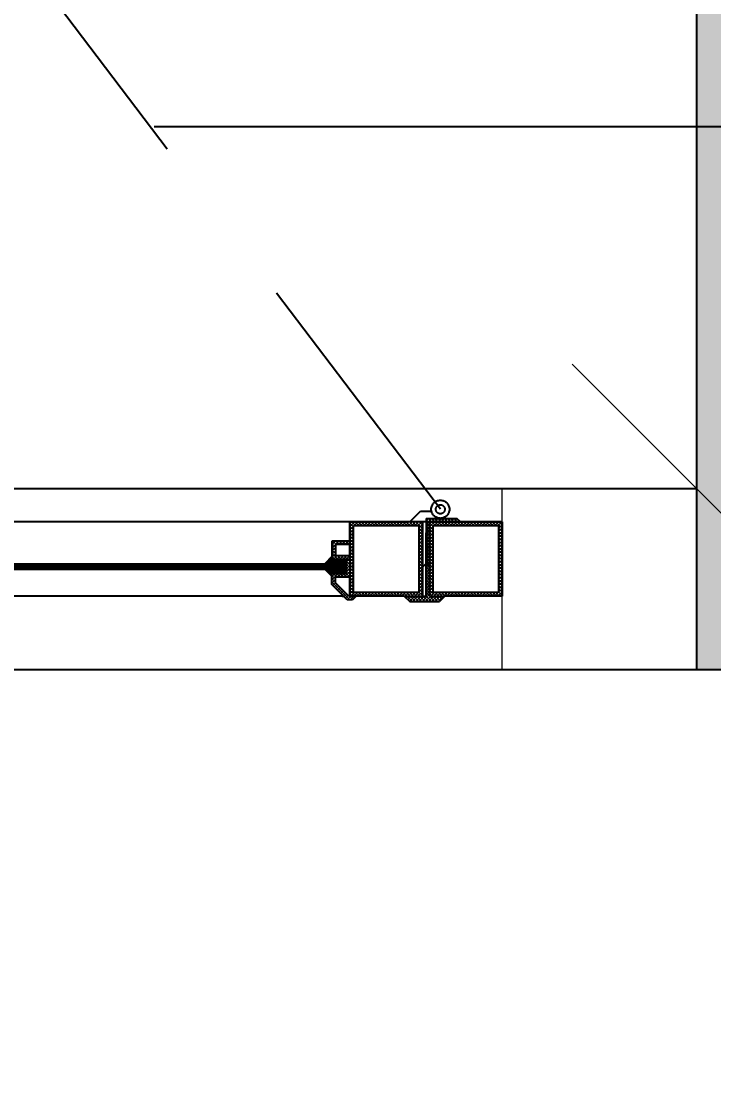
# Model space of a CAD drawing. Header units: metres. Extents: x -355 to 973, y -73 to 238.
# Drawn here: x 502.984 to 503.366, y 219.398 to 219.993 of the extents above; entities that cross this region are included whole.
import ezdxf

# ---------------------------------------------------------------- set-up
doc = ezdxf.new("R2010")
doc.units = ezdxf.units.M
doc.header["$LTSCALE"] = 3
doc.header["$MEASUREMENT"] = 0
doc.linetypes.add('ACAD_ISO02W100', pattern=[15, 12, -3])
doc.linetypes.add('HIDDEN2', pattern=[0.1875, 0.125, -0.0625])
doc.layers.add('05', color=21, linetype='Continuous', lineweight=5)
for name, color, linetype in [('2', 51, 'Continuous'), ('4', 4, 'ACAD_ISO02W100'), ('5', 2, 'Continuous'), ('Ditail', 1, 'Continuous'), ('khatchin', 7, 'Continuous')]:
    doc.layers.add(name, color=color, linetype=linetype)
doc.styles.get("Standard").update_dxf_attribs({"font": 'arial.ttf'})
doc.dimstyles.new('ahmad', dxfattribs={"dimtxt": 0.2, "dimasz": 0.1375, "dimexe": 0, "dimexo": 0.0625, "dimgap": 0.09, "dimtad": 0, "dimzin": 0, "dimdsep": 46, "dimtxsty": 'Standard', "dimblk": 'OBLIQUE', "dimcen": 0.09, "dimclrd": 245, "dimclrt": 61, "dimadec": 0, "dimazin": 0, "dimtfac": 1, "dimtofl": 0, "dimtmove": 0, "dimatfit": 3, "dimldrblk": 'OBLIQUE', "dimfxl": 0, "dimfxlon": 1, "dimtolj": 1, "dimtzin": 0, "dimlwd": 13, "dimarcsym": 0})

# ---------------------------------------------------------------- blocks, each defined once
blk = doc.blocks.new('xdvxzdcv')
at = {"layer": 'khatchin'}
blk.add_hatch(color=203, dxfattribs=at).paths.add_polyline_path([(77.57506, 50.38597), (77.57506, 49.98597), (78.17506, 49.98597), (78.17506, 50.38597)])
blk.add_hatch(color=203, dxfattribs=at).paths.add_polyline_path([(77.57506, 50.38597), (77.57506, 49.98597), (78.17506, 49.98597), (78.17506, 50.38597)])
at = {"layer": 'khatchin', "color": 203}
blk.add_line((77.87506, 50.68597), (77.87506, 49.68597), dxfattribs=at)
blk.add_lwpolyline([(77.57506, 50.38597), (77.57506, 49.98597), (78.17506, 49.98597), (78.17506, 50.38597), (77.57506, 50.38597)], dxfattribs=at)
blk.add_lwpolyline([(77.57506, 50.38597), (77.57506, 49.98597), (78.17506, 49.98597), (78.17506, 50.38597), (77.57506, 50.38597)], dxfattribs=at)
blk = doc.blocks.new('d32')
at = {"layer": 'khatchin', "rotation": 270}
blk.add_blockref('xdvxzdcv', (45.37188, 123.86103), dxfattribs=at)
blk = doc.blocks.new('*X66')
at = {"color": 0}
for p, q in [((20.47, 31.08), (24.02, 34.62)), ((21.35, 31.08), (24.02, 33.74)), ((22.24, 31.08), (24.74, 33.58)), ((23.12, 31.08), (25.62, 33.58)), ((24.01, 31.08), (26.51, 33.58)), ((24.89, 31.08), (27.39, 33.58)), ((25.58, 25.58), (32.02, 32.02)), ((25.77, 31.08), (28.27, 33.58)), ((26.46, 25.58), (32.02, 31.13)), ((26.66, 31.08), (29.16, 33.58)), ((27.34, 25.58), (32.02, 30.25)), ((27.54, 31.08), (30.04, 33.58)), ((28.02, 30.67), (30.93, 33.58)), ((28.02, 29.78), (31.81, 33.58)), ((28.02, 28.9), (32.02, 32.9)), ((20.11, 28.06), (20.12, 28.08)), ((20.55, 27.62), (21.01, 28.08)), ((20.99, 27.18), (21.89, 28.08)), ((21.43, 26.74), (22.77, 28.08)), ((21.88, 26.29), (23.66, 28.08)), ((22.32, 25.85), (24.54, 28.08)), ((22.76, 25.41), (25.43, 28.08)), ((23.2, 24.97), (26.31, 28.08)), ((23.64, 24.53), (24.02, 24.9)), ((24.69, 25.58), (27.19, 28.08)), ((28.23, 25.58), (32.02, 29.36)), ((29.11, 25.58), (32.02, 28.48)), ((30, 25.58), (32.02, 27.6)), ((30.88, 25.58), (32.02, 26.71)), ((31.76, 25.58), (32.02, 25.83))]:
    blk.add_line(p, q, dxfattribs=at)
blk = doc.blocks.new('dfgdfg')
for p, q in [((191.815, -169.4684), (191.815, -170.08423)), ((191.85602, -169.55608), (191.85602, -169.55689)), ((191.85602, -169.55689), (191.85602, -169.55608)), ((191.85602, -169.55608), (191.85602, -170.08071))]:
    blk.add_line(p, q)
at = {"layer": '05'}
for p, q in [((191.89653, -169.4684), (191.79653, -169.4684)), ((191.81674, -169.4684), (191.815, -169.47014)), ((191.81851, -169.4684), (191.815, -169.47191)), ((191.817, -169.47064), (191.815, -169.46864)), ((191.81853, -169.4704), (191.81652, -169.4684)), ((191.82028, -169.4684), (191.81827, -169.4704)), ((191.82029, -169.4704), (191.81829, -169.4684)), ((191.82205, -169.4684), (191.82004, -169.4704)), ((191.82206, -169.4704), (191.82006, -169.4684)), ((191.82381, -169.4684), (191.82181, -169.4704)), ((191.82383, -169.4704), (191.82183, -169.4684)), ((191.82558, -169.4684), (191.82358, -169.4704)), ((191.8256, -169.4704), (191.82359, -169.4684)), ((191.82735, -169.4684), (191.82534, -169.4704)), ((191.82737, -169.4704), (191.82536, -169.4684)), ((191.82912, -169.4684), (191.82711, -169.4704)), ((191.82913, -169.4704), (191.82713, -169.4684)), ((191.83088, -169.4684), (191.82888, -169.4704)), ((191.8309, -169.4704), (191.8289, -169.4684)), ((191.83265, -169.4684), (191.83065, -169.4704)), ((191.83267, -169.4704), (191.83067, -169.4684)), ((191.83442, -169.4684), (191.83242, -169.4704)), ((191.83444, -169.4704), (191.83243, -169.4684)), ((191.83619, -169.4684), (191.83418, -169.4704)), ((191.8362, -169.4704), (191.8342, -169.4684)), ((191.83796, -169.4684), (191.83595, -169.4704)), ((191.83797, -169.4704), (191.83597, -169.4684)), ((191.83972, -169.4684), (191.83772, -169.4704)), ((191.83974, -169.4704), (191.83774, -169.4684)), ((191.84149, -169.4684), (191.83949, -169.4704)), ((191.84151, -169.4704), (191.8395, -169.4684)), ((191.84326, -169.4684), (191.84125, -169.4704)), ((191.84328, -169.4704), (191.84127, -169.4684)), ((191.84503, -169.4684), (191.84302, -169.4704)), ((191.84504, -169.4704), (191.84304, -169.4684)), ((191.84679, -169.4684), (191.84479, -169.4704)), ((191.84681, -169.4704), (191.84481, -169.4684)), ((191.84856, -169.4684), (191.84656, -169.4704)), ((191.84858, -169.4704), (191.84658, -169.4684)), ((191.85033, -169.4684), (191.84833, -169.4704)), ((191.85035, -169.4704), (191.84834, -169.4684)), ((191.8521, -169.4684), (191.85009, -169.4704)), ((191.85211, -169.4704), (191.85011, -169.4684)), ((191.85386, -169.4684), (191.85186, -169.4704)), ((191.85388, -169.4704), (191.85188, -169.4684)), ((191.85563, -169.4684), (191.85363, -169.4704)), ((191.85602, -169.47077), (191.85365, -169.4684)), ((191.85602, -169.469), (191.85541, -169.4684)), ((191.817, -169.47241), (191.815, -169.4704)), ((191.817, -169.47167), (191.815, -169.47368)), ((191.817, -169.47418), (191.815, -169.47217)), ((191.817, -169.47344), (191.815, -169.47544)), ((191.817, -169.47594), (191.815, -169.47394)), ((191.817, -169.47521), (191.815, -169.47721)), ((191.85602, -169.46978), (191.85401, -169.47178)), ((191.85602, -169.47254), (191.85401, -169.47053)), ((191.85602, -169.47154), (191.85401, -169.47355)), ((191.85602, -169.4743), (191.85401, -169.4723)), ((191.85602, -169.47331), (191.85401, -169.47532)), ((191.85602, -169.47607), (191.85401, -169.47407)), ((191.85602, -169.47508), (191.85401, -169.47708)), ((191.817, -169.47771), (191.815, -169.47571)), ((191.817, -169.47698), (191.815, -169.47898)), ((191.817, -169.47948), (191.815, -169.47748)), ((191.817, -169.47874), (191.815, -169.48075)), ((191.817, -169.48125), (191.815, -169.47924)), ((191.817, -169.48051), (191.815, -169.48251)), ((191.817, -169.48302), (191.815, -169.48101)), ((191.85602, -169.47784), (191.85401, -169.47584)), ((191.85602, -169.47685), (191.85401, -169.47885)), ((191.85602, -169.47961), (191.85401, -169.4776)), ((191.85602, -169.47862), (191.85401, -169.48062)), ((191.85602, -169.48137), (191.85401, -169.47937)), ((191.85602, -169.48038), (191.85401, -169.48239)), ((191.85602, -169.48314), (191.85401, -169.48114)), ((191.817, -169.48228), (191.815, -169.48428)), ((191.817, -169.48478), (191.815, -169.48278)), ((191.817, -169.48405), (191.815, -169.48605)), ((191.817, -169.48655), (191.815, -169.48455)), ((191.817, -169.48581), (191.815, -169.48782)), ((191.817, -169.48832), (191.815, -169.48631)), ((191.85602, -169.48215), (191.85401, -169.48416)), ((191.85602, -169.48491), (191.85401, -169.48291)), ((191.85602, -169.48392), (191.85401, -169.48592)), ((191.85602, -169.48668), (191.85401, -169.48467)), ((191.85602, -169.48569), (191.85401, -169.48769)), ((191.85602, -169.48845), (191.85401, -169.48644)), ((191.815, -169.49312), (191.81299, -169.49513)), ((191.815, -169.49339), (191.81402, -169.49241)), ((191.815, -169.49162), (191.81491, -169.49153)), ((191.817, -169.48758), (191.815, -169.48959)), ((191.817, -169.49009), (191.815, -169.48808)), ((191.817, -169.48935), (191.815, -169.49135)), ((191.817, -169.49185), (191.815, -169.48985)), ((191.817, -169.49112), (191.815, -169.49312)), ((191.817, -169.49362), (191.815, -169.49162)), ((191.817, -169.49289), (191.815, -169.49489)), ((191.85602, -169.48745), (191.85401, -169.48946)), ((191.85602, -169.49021), (191.85401, -169.48821)), ((191.85602, -169.48922), (191.85401, -169.49123)), ((191.85602, -169.49198), (191.85401, -169.48998)), ((191.85602, -169.49099), (191.85401, -169.49299)), ((191.85602, -169.49375), (191.85401, -169.49174)), ((191.85602, -169.49276), (191.85401, -169.49476)), ((191.815, -169.49489), (191.81299, -169.49689)), ((191.815, -169.49692), (191.81299, -169.49492)), ((191.815, -169.49666), (191.81299, -169.49866)), ((191.815, -169.49869), (191.81299, -169.49668)), ((191.815, -169.49842), (191.81299, -169.50043)), ((191.815, -169.50046), (191.81299, -169.49845)), ((191.815, -169.49515), (191.81314, -169.4933)), ((191.817, -169.49539), (191.815, -169.49339)), ((191.817, -169.49465), (191.815, -169.49666)), ((191.817, -169.49716), (191.815, -169.49515)), ((191.817, -169.49642), (191.815, -169.49842)), ((191.817, -169.49892), (191.815, -169.49692)), ((191.817, -169.49819), (191.815, -169.50019)), ((191.817, -169.50069), (191.815, -169.49869)), ((191.85602, -169.49552), (191.85401, -169.49351)), ((191.85602, -169.49453), (191.85401, -169.49653)), ((191.85602, -169.49728), (191.85401, -169.49528)), ((191.85602, -169.49629), (191.85401, -169.4983)), ((191.85602, -169.49905), (191.85401, -169.49705)), ((191.85602, -169.49806), (191.85401, -169.50007)), ((191.85602, -169.50082), (191.85401, -169.49882)), ((191.815, -169.50019), (191.81299, -169.5022)), ((191.815, -169.50222), (191.81299, -169.50022)), ((191.815, -169.50196), (191.81299, -169.50396)), ((191.815, -169.50399), (191.81299, -169.50199)), ((191.815, -169.50373), (191.81299, -169.50573)), ((191.815, -169.50576), (191.81299, -169.50376)), ((191.817, -169.49996), (191.815, -169.50196)), ((191.817, -169.50246), (191.815, -169.50046)), ((191.817, -169.50172), (191.815, -169.50373)), ((191.817, -169.50423), (191.815, -169.50222)), ((191.817, -169.50349), (191.815, -169.5055)), ((191.817, -169.506), (191.815, -169.50399)), ((191.85602, -169.50513), (191.85268, -169.50848)), ((191.85602, -169.49983), (191.85401, -169.50183)), ((191.85602, -169.50259), (191.85401, -169.50058)), ((191.85602, -169.5016), (191.85401, -169.5036)), ((191.85602, -169.50436), (191.85401, -169.50235)), ((191.85602, -169.50336), (191.85401, -169.50537)), ((191.85602, -169.50612), (191.85401, -169.50412)), ((191.85681, -169.50081), (191.85602, -169.5016)), ((191.85902, -169.50383), (191.85602, -169.50082)), ((191.85769, -169.50169), (191.85602, -169.50336)), ((191.85858, -169.50257), (191.85602, -169.50513)), ((191.85902, -169.50559), (191.85602, -169.50259)), ((191.85902, -169.50389), (191.85602, -169.5069)), ((191.85902, -169.50736), (191.85602, -169.50436)), ((191.815, -169.5055), (191.81299, -169.5075)), ((191.815, -169.50753), (191.81299, -169.50552)), ((191.815, -169.50726), (191.81299, -169.50927)), ((191.81618, -169.51048), (191.81299, -169.50729)), ((191.81441, -169.51048), (191.81299, -169.50906)), ((191.81555, -169.50848), (191.81355, -169.51048)), ((191.817, -169.50526), (191.815, -169.50726)), ((191.81771, -169.50848), (191.815, -169.50576)), ((191.81594, -169.50848), (191.815, -169.50753)), ((191.81732, -169.50848), (191.81532, -169.51048)), ((191.81756, -169.50647), (191.81555, -169.50848)), ((191.81795, -169.51048), (191.81594, -169.50848)), ((191.81909, -169.50848), (191.81708, -169.51048)), ((191.81932, -169.50647), (191.81732, -169.50848)), ((191.81948, -169.50848), (191.81748, -169.50647)), ((191.81972, -169.51048), (191.81771, -169.50848)), ((191.82086, -169.50848), (191.81885, -169.51048)), ((191.82109, -169.50647), (191.81909, -169.50848)), ((191.82125, -169.50848), (191.81924, -169.50647)), ((191.82148, -169.51048), (191.81948, -169.50848)), ((191.82262, -169.50848), (191.82062, -169.51048)), ((191.82286, -169.50647), (191.82086, -169.50848)), ((191.82302, -169.50848), (191.82101, -169.50647)), ((191.82325, -169.51048), (191.82125, -169.50848)), ((191.82439, -169.50848), (191.82239, -169.51048)), ((191.82463, -169.50647), (191.82262, -169.50848)), ((191.82478, -169.50848), (191.82278, -169.50647)), ((191.82502, -169.51048), (191.82302, -169.50848)), ((191.82616, -169.50848), (191.82416, -169.51048)), ((191.8264, -169.50647), (191.82439, -169.50848)), ((191.82655, -169.50848), (191.82455, -169.50647)), ((191.82679, -169.51048), (191.82478, -169.50848)), ((191.82793, -169.50848), (191.82592, -169.51048)), ((191.82816, -169.50647), (191.82616, -169.50848)), ((191.82832, -169.50848), (191.82631, -169.50647)), ((191.82855, -169.51048), (191.82655, -169.50848)), ((191.8297, -169.50848), (191.82769, -169.51048)), ((191.82993, -169.50647), (191.82793, -169.50848)), ((191.83009, -169.50848), (191.82808, -169.50647)), ((191.83032, -169.51048), (191.82832, -169.50848)), ((191.83146, -169.50848), (191.82946, -169.51048)), ((191.8317, -169.50647), (191.8297, -169.50848)), ((191.83185, -169.50848), (191.82985, -169.50647)), ((191.83209, -169.51048), (191.83009, -169.50848)), ((191.83323, -169.50848), (191.83123, -169.51048)), ((191.83347, -169.50647), (191.83146, -169.50848)), ((191.83362, -169.50848), (191.83162, -169.50647)), ((191.83386, -169.51048), (191.83185, -169.50848)), ((191.835, -169.50848), (191.83299, -169.51048)), ((191.83523, -169.50647), (191.83323, -169.50848)), ((191.83539, -169.50848), (191.83339, -169.50647)), ((191.83563, -169.51048), (191.83362, -169.50848)), ((191.83677, -169.50848), (191.83476, -169.51048)), ((191.837, -169.50647), (191.835, -169.50848)), ((191.83716, -169.50848), (191.83515, -169.50647)), ((191.83739, -169.51048), (191.83539, -169.50848)), ((191.83853, -169.50848), (191.83653, -169.51048)), ((191.83877, -169.50647), (191.83677, -169.50848)), ((191.83893, -169.50848), (191.83692, -169.50647)), ((191.8386, -169.50992), (191.83716, -169.50848)), ((191.8403, -169.50848), (191.8383, -169.51048)), ((191.84054, -169.50647), (191.83853, -169.50848)), ((191.83916, -169.51048), (191.8386, -169.50992)), ((191.84069, -169.50848), (191.83869, -169.50647)), ((191.83949, -169.50904), (191.83893, -169.50848)), ((191.84093, -169.51048), (191.83949, -169.50904)), ((191.84207, -169.50848), (191.84007, -169.51048)), ((191.84231, -169.50647), (191.8403, -169.50848)), ((191.84246, -169.50848), (191.84046, -169.50647)), ((191.8427, -169.51048), (191.84069, -169.50848)), ((191.84384, -169.50848), (191.84183, -169.51048)), ((191.84407, -169.50647), (191.84207, -169.50848)), ((191.84423, -169.50848), (191.84222, -169.50647)), ((191.84446, -169.51048), (191.84246, -169.50848)), ((191.8456, -169.50848), (191.8436, -169.51048)), ((191.84584, -169.50647), (191.84384, -169.50848)), ((191.846, -169.50848), (191.84399, -169.50647)), ((191.84623, -169.51048), (191.84423, -169.50848)), ((191.84737, -169.50848), (191.84537, -169.51048)), ((191.84761, -169.50647), (191.8456, -169.50848)), ((191.84776, -169.50848), (191.84576, -169.50647)), ((191.848, -169.51048), (191.846, -169.50848)), ((191.84914, -169.50848), (191.84714, -169.51048)), ((191.84938, -169.50647), (191.84737, -169.50848)), ((191.84953, -169.50848), (191.84753, -169.50647)), ((191.84977, -169.51048), (191.84776, -169.50848)), ((191.85091, -169.50848), (191.8489, -169.51048)), ((191.85114, -169.50647), (191.84914, -169.50848)), ((191.8513, -169.50848), (191.8493, -169.50647)), ((191.85154, -169.51048), (191.84953, -169.50848)), ((191.85268, -169.50848), (191.85067, -169.51048)), ((191.85291, -169.50647), (191.85091, -169.50848)), ((191.85307, -169.50848), (191.85106, -169.50647)), ((191.8533, -169.51048), (191.8513, -169.50848)), ((191.85444, -169.50848), (191.85244, -169.51048)), ((191.85484, -169.50848), (191.85283, -169.50647)), ((191.85507, -169.51048), (191.85307, -169.50848)), ((191.85602, -169.50789), (191.85401, -169.50589)), ((191.85902, -169.50566), (191.85421, -169.51048)), ((191.85602, -169.5069), (191.85444, -169.50848)), ((191.85902, -169.51266), (191.85484, -169.50848)), ((191.85902, -169.50743), (191.85598, -169.51048)), ((191.85902, -169.50913), (191.85602, -169.50612)), ((191.85902, -169.5109), (191.85602, -169.50789)), ((191.85902, -169.5092), (191.85602, -169.5122)), ((191.85902, -169.51096), (191.85602, -169.51397)), ((191.81508, -169.51248), (191.815, -169.51257)), ((191.81685, -169.51248), (191.815, -169.51433)), ((191.81862, -169.51248), (191.815, -169.5161)), ((191.817, -169.51483), (191.815, -169.51283)), ((191.817, -169.5166), (191.815, -169.5146)), ((191.817, -169.51587), (191.815, -169.51787)), ((191.817, -169.51837), (191.815, -169.51637)), ((191.81842, -169.51449), (191.81642, -169.51248)), ((191.82019, -169.51449), (191.81818, -169.51248)), ((191.82038, -169.51248), (191.81838, -169.51449)), ((191.82196, -169.51449), (191.81995, -169.51248)), ((191.82215, -169.51248), (191.82015, -169.51449)), ((191.82372, -169.51449), (191.82172, -169.51248)), ((191.82392, -169.51248), (191.82192, -169.51449)), ((191.82549, -169.51449), (191.82349, -169.51248)), ((191.82569, -169.51248), (191.82368, -169.51449)), ((191.82726, -169.51449), (191.82526, -169.51248)), ((191.82745, -169.51248), (191.82545, -169.51449)), ((191.82903, -169.51449), (191.82702, -169.51248)), ((191.82922, -169.51248), (191.82722, -169.51449)), ((191.8308, -169.51449), (191.82879, -169.51248)), ((191.83099, -169.51248), (191.82899, -169.51449)), ((191.83256, -169.51449), (191.83056, -169.51248)), ((191.83276, -169.51248), (191.83075, -169.51449)), ((191.83433, -169.51449), (191.83233, -169.51248)), ((191.83453, -169.51248), (191.83252, -169.51449)), ((191.8361, -169.51449), (191.83409, -169.51248)), ((191.83629, -169.51248), (191.83429, -169.51449)), ((191.83787, -169.51449), (191.83586, -169.51248)), ((191.83806, -169.51248), (191.83606, -169.51449)), ((191.83963, -169.51449), (191.83763, -169.51248)), ((191.83983, -169.51248), (191.83783, -169.51449)), ((191.8414, -169.51449), (191.8394, -169.51248)), ((191.8416, -169.51248), (191.83959, -169.51449)), ((191.84317, -169.51449), (191.84117, -169.51248)), ((191.84336, -169.51248), (191.84136, -169.51449)), ((191.84494, -169.51449), (191.84293, -169.51248)), ((191.84513, -169.51248), (191.84313, -169.51449)), ((191.8467, -169.51449), (191.8447, -169.51248)), ((191.8469, -169.51248), (191.8449, -169.51449)), ((191.84847, -169.51449), (191.84647, -169.51248)), ((191.84867, -169.51248), (191.84666, -169.51449)), ((191.85024, -169.51449), (191.84824, -169.51248)), ((191.85044, -169.51248), (191.84843, -169.51449)), ((191.85201, -169.51449), (191.85, -169.51248)), ((191.8522, -169.51248), (191.8502, -169.51449)), ((191.85378, -169.51449), (191.85177, -169.51248)), ((191.85397, -169.51248), (191.85197, -169.51449)), ((191.85602, -169.51496), (191.85354, -169.51248)), ((191.85574, -169.51248), (191.85374, -169.51449)), ((191.85602, -169.51397), (191.85401, -169.51597)), ((191.85602, -169.51673), (191.85401, -169.51473)), ((191.85602, -169.51574), (191.85401, -169.51774)), ((191.85602, -169.5185), (191.85401, -169.51649)), ((191.85602, -169.51319), (191.85531, -169.51248)), ((191.85902, -169.51443), (191.85602, -169.51143)), ((191.85902, -169.51273), (191.85602, -169.51574)), ((191.85902, -169.5162), (191.85602, -169.51319)), ((191.85902, -169.5145), (191.85602, -169.51751)), ((191.85902, -169.51797), (191.85602, -169.51496)), ((191.85902, -169.51627), (191.85602, -169.51927)), ((191.85891, -169.51962), (191.85602, -169.51673)), ((191.817, -169.51763), (191.815, -169.51964)), ((191.817, -169.52014), (191.815, -169.51813)), ((191.817, -169.5194), (191.815, -169.52141)), ((191.817, -169.52191), (191.815, -169.5199)), ((191.817, -169.52117), (191.815, -169.52317)), ((191.817, -169.52367), (191.815, -169.52167)), ((191.817, -169.52294), (191.815, -169.52494)), ((191.85602, -169.51751), (191.85401, -169.51951)), ((191.85602, -169.52027), (191.85401, -169.51826)), ((191.85602, -169.51927), (191.85401, -169.52128)), ((191.85602, -169.52203), (191.85401, -169.52003)), ((191.85602, -169.52104), (191.85401, -169.52305)), ((191.85602, -169.5238), (191.85401, -169.5218)), ((191.85602, -169.52281), (191.85401, -169.52481)), ((191.85902, -169.51804), (191.85602, -169.52104)), ((191.85802, -169.5205), (191.85602, -169.5185)), ((191.85714, -169.52138), (191.85602, -169.52027)), ((191.85625, -169.52227), (191.85602, -169.52203)), ((191.817, -169.52544), (191.815, -169.52344)), ((191.817, -169.5247), (191.815, -169.52671)), ((191.817, -169.52721), (191.815, -169.52521)), ((191.817, -169.52647), (191.815, -169.52848)), ((191.817, -169.52898), (191.815, -169.52697)), ((191.817, -169.52824), (191.815, -169.53024)), ((191.817, -169.53074), (191.815, -169.52874)), ((191.85602, -169.52557), (191.85401, -169.52356)), ((191.85602, -169.52458), (191.85401, -169.52658)), ((191.85602, -169.52734), (191.85401, -169.52533)), ((191.85602, -169.52635), (191.85401, -169.52835)), ((191.85602, -169.5291), (191.85401, -169.5271)), ((191.85602, -169.52811), (191.85401, -169.53012)), ((191.85602, -169.53087), (191.85401, -169.52887)), ((191.817, -169.53001), (191.815, -169.53201)), ((191.817, -169.53251), (191.815, -169.53051)), ((191.817, -169.53178), (191.815, -169.53378)), ((191.817, -169.53428), (191.815, -169.53228)), ((191.817, -169.53354), (191.815, -169.53555)), ((191.817, -169.53605), (191.815, -169.53404)), ((191.85602, -169.52988), (191.85401, -169.53188)), ((191.85602, -169.53264), (191.85401, -169.53064)), ((191.85602, -169.53165), (191.85401, -169.53365)), ((191.85602, -169.53441), (191.85401, -169.5324)), ((191.85602, -169.53342), (191.85401, -169.53542)), ((191.85602, -169.53618), (191.85401, -169.53417)), ((191.817, -169.53531), (191.815, -169.53732)), ((191.817, -169.53782), (191.815, -169.53581)), ((191.817, -169.53708), (191.815, -169.53908)), ((191.817, -169.53958), (191.815, -169.53758)), ((191.817, -169.53885), (191.815, -169.54085)), ((191.817, -169.54135), (191.815, -169.53935)), ((191.817, -169.54061), (191.815, -169.54262)), ((191.85602, -169.53518), (191.85401, -169.53719)), ((191.85602, -169.53794), (191.85401, -169.53594)), ((191.85602, -169.53695), (191.85401, -169.53896)), ((191.85602, -169.53971), (191.85401, -169.53771)), ((191.85602, -169.53872), (191.85401, -169.54072)), ((191.85602, -169.54148), (191.85401, -169.53947)), ((191.85602, -169.54049), (191.85401, -169.54249)), ((191.817, -169.54312), (191.815, -169.54112)), ((191.817, -169.54238), (191.815, -169.54439)), ((191.817, -169.54489), (191.815, -169.54288)), ((191.817, -169.54415), (191.815, -169.54615)), ((191.817, -169.54665), (191.815, -169.54465)), ((191.817, -169.54592), (191.815, -169.54792)), ((191.817, -169.54842), (191.815, -169.54642)), ((191.85602, -169.54325), (191.85401, -169.54124)), ((191.85602, -169.54226), (191.85401, -169.54426)), ((191.85602, -169.54501), (191.85401, -169.54301)), ((191.85602, -169.54402), (191.85401, -169.54603)), ((191.85602, -169.54678), (191.85401, -169.54478)), ((191.85602, -169.54579), (191.85401, -169.54779)), ((191.85602, -169.54855), (191.85401, -169.54655)), ((191.817, -169.54769), (191.815, -169.54969)), ((191.817, -169.55019), (191.815, -169.54819)), ((191.817, -169.54945), (191.815, -169.55146)), ((191.81761, -169.55256), (191.815, -169.54995)), ((191.81584, -169.55256), (191.815, -169.55172)), ((191.81766, -169.55056), (191.81566, -169.55256)), ((191.81937, -169.55256), (191.81737, -169.55056)), ((191.81943, -169.55056), (191.81743, -169.55256)), ((191.82114, -169.55256), (191.81914, -169.55056)), ((191.8212, -169.55056), (191.81919, -169.55256)), ((191.82291, -169.55256), (191.8209, -169.55056)), ((191.82297, -169.55056), (191.82096, -169.55256)), ((191.82468, -169.55256), (191.82267, -169.55056)), ((191.82473, -169.55056), (191.82273, -169.55256)), ((191.82644, -169.55256), (191.82444, -169.55056)), ((191.8265, -169.55056), (191.8245, -169.55256)), ((191.82627, -169.55256), (191.82553, -169.5533)), ((191.82821, -169.55256), (191.82621, -169.55056)), ((191.82827, -169.55056), (191.82627, -169.55256)), ((191.82754, -169.55365), (191.82644, -169.55256)), ((191.82998, -169.55256), (191.82798, -169.55056)), ((191.83004, -169.55056), (191.82803, -169.55256)), ((191.83175, -169.55256), (191.82974, -169.55056)), ((191.83181, -169.55056), (191.8298, -169.55256)), ((191.83352, -169.55256), (191.83151, -169.55056)), ((191.83357, -169.55056), (191.83157, -169.55256)), ((191.83528, -169.55256), (191.83328, -169.55056)), ((191.83534, -169.55056), (191.83334, -169.55256)), ((191.8351, -169.55256), (191.83355, -169.55412)), ((191.83555, -169.5546), (191.83355, -169.5526)), ((191.83705, -169.55256), (191.83505, -169.55056)), ((191.83711, -169.55056), (191.8351, -169.55256)), ((191.83555, -169.55283), (191.83528, -169.55256)), ((191.83687, -169.55256), (191.83555, -169.55388)), ((191.83864, -169.55256), (191.83664, -169.55457)), ((191.83882, -169.55256), (191.83681, -169.55056)), ((191.83888, -169.55056), (191.83687, -169.55256)), ((191.83906, -169.55457), (191.83705, -169.55256)), ((191.84041, -169.55256), (191.8384, -169.55457)), ((191.84059, -169.55256), (191.83858, -169.55056)), ((191.84064, -169.55056), (191.83864, -169.55256)), ((191.84082, -169.55457), (191.83882, -169.55256)), ((191.84218, -169.55256), (191.84017, -169.55457)), ((191.84235, -169.55256), (191.84035, -169.55056)), ((191.84241, -169.55056), (191.84041, -169.55256)), ((191.84259, -169.55457), (191.84059, -169.55256)), ((191.84394, -169.55256), (191.84194, -169.55457)), ((191.84412, -169.55256), (191.84212, -169.55056)), ((191.84418, -169.55056), (191.84218, -169.55256)), ((191.84557, -169.55578), (191.84235, -169.55256)), ((191.84557, -169.5527), (191.84357, -169.55471)), ((191.84589, -169.55256), (191.84389, -169.55056)), ((191.84595, -169.55056), (191.84394, -169.55256)), ((191.84557, -169.55401), (191.84412, -169.55256)), ((191.84766, -169.55256), (191.84565, -169.55056)), ((191.84772, -169.55056), (191.84571, -169.55256)), ((191.84943, -169.55256), (191.84742, -169.55056)), ((191.84948, -169.55056), (191.84748, -169.55256)), ((191.85802, -169.55263), (191.84807, -169.56258)), ((191.85119, -169.55256), (191.84919, -169.55056)), ((191.85125, -169.55056), (191.84925, -169.55256)), ((191.85296, -169.55256), (191.85096, -169.55056)), ((191.85302, -169.55056), (191.85101, -169.55256)), ((191.85473, -169.55256), (191.85272, -169.55056)), ((191.85602, -169.54933), (191.85278, -169.55256)), ((191.85602, -169.54756), (191.85401, -169.54956)), ((191.85602, -169.55032), (191.85401, -169.54831)), ((191.85602, -169.55209), (191.85401, -169.55008)), ((191.85602, -169.55109), (191.85455, -169.55256)), ((191.85615, -169.5492), (191.85602, -169.54933)), ((191.85703, -169.55008), (191.85602, -169.55109)), ((191.85802, -169.55232), (191.85602, -169.55032)), ((191.85791, -169.55097), (191.85602, -169.55286)), ((191.85802, -169.55408), (191.85602, -169.55209)), ((191.82754, -169.55306), (191.82553, -169.55506)), ((191.82754, -169.55542), (191.82553, -169.55342)), ((191.82754, -169.55483), (191.82553, -169.55683)), ((191.82754, -169.55719), (191.82553, -169.55519)), ((191.82754, -169.5566), (191.82553, -169.5586)), ((191.82754, -169.55896), (191.82553, -169.55695)), ((191.82754, -169.55836), (191.82553, -169.56037)), ((191.82939, -169.56258), (191.82553, -169.55872)), ((191.83555, -169.55388), (191.83355, -169.55589)), ((191.83555, -169.55637), (191.83355, -169.55436)), ((191.83555, -169.55565), (191.83355, -169.55765)), ((191.83555, -169.55814), (191.83355, -169.55613)), ((191.83555, -169.55742), (191.83355, -169.55942)), ((191.83555, -169.5599), (191.83355, -169.5579)), ((191.83729, -169.55457), (191.83555, -169.55283)), ((191.84557, -169.55447), (191.84357, -169.55647)), ((191.84557, -169.55755), (191.84357, -169.55554)), ((191.84557, -169.55624), (191.84357, -169.55824)), ((191.84557, -169.55932), (191.84357, -169.55731)), ((191.84557, -169.55801), (191.84357, -169.56001)), ((191.85272, -169.55939), (191.8513, -169.55797)), ((191.8536, -169.5585), (191.85218, -169.55709)), ((191.85448, -169.55762), (191.85307, -169.5562)), ((191.85537, -169.55674), (191.85395, -169.55532)), ((191.85625, -169.55585), (191.85483, -169.55444)), ((191.85713, -169.55497), (191.85572, -169.55355)), ((191.82754, -169.56013), (191.82553, -169.56214)), ((191.82763, -169.56258), (191.82553, -169.56049)), ((191.82586, -169.56258), (191.82553, -169.56226)), ((191.82886, -169.56058), (191.82685, -169.56258)), ((191.83062, -169.56058), (191.82862, -169.56258)), ((191.83116, -169.56258), (191.82916, -169.56058)), ((191.83239, -169.56058), (191.83039, -169.56258)), ((191.83293, -169.56258), (191.83092, -169.56058)), ((191.83555, -169.55919), (191.83216, -169.56258)), ((191.8347, -169.56258), (191.83269, -169.56058)), ((191.83555, -169.56167), (191.83355, -169.55967)), ((191.83555, -169.56095), (191.83392, -169.56258)), ((191.84707, -169.56258), (191.84357, -169.55908)), ((191.84557, -169.55977), (191.84357, -169.56178)), ((191.8453, -169.56258), (191.84357, -169.56085)), ((191.84653, -169.56058), (191.84453, -169.56258)), ((191.8483, -169.56058), (191.8463, -169.56258)), ((191.84884, -169.56258), (191.84683, -169.56058)), ((191.85006, -169.56204), (191.8486, -169.56058)), ((191.85095, -169.56116), (191.84953, -169.55974)), ((191.85183, -169.56027), (191.85041, -169.55886))]:
    blk.add_line(p, q, dxfattribs=at)
at = {"layer": '2'}
for p, q in [((191.83868, -170.07822), (191.83868, -169.55857)), ((191.83931, -170.07822), (191.83931, -169.55857)), ((191.83994, -170.07822), (191.83994, -169.55857)), ((191.84056, -170.07822), (191.84056, -169.55857))]:
    blk.add_line(p, q, dxfattribs=at)
at = {"layer": '4'}
for p, q in [((191.815, -169.4684), (191.85602, -169.4684)), ((191.815, -169.49144), (191.815, -169.4684)), ((191.85602, -169.4684), (191.85602, -169.50002)), ((191.817, -169.4704), (191.85401, -169.4704)), ((191.817, -169.50647), (191.817, -169.4704)), ((191.85401, -169.4704), (191.85401, -169.50647)), ((191.815, -169.49144), (191.81299, -169.49345)), ((191.81299, -169.51048), (191.81299, -169.49345)), ((191.815, -169.49645), (191.815, -169.50848)), ((191.85602, -169.50002), (191.85902, -169.50302)), ((191.85902, -169.5195), (191.85902, -169.50302)), ((191.80898, -169.51349), (191.80898, -169.50747)), ((191.81299, -169.51048), (191.83804, -169.51048)), ((191.85401, -169.50647), (191.817, -169.50647)), ((191.85602, -169.51048), (191.82101, -169.51048)), ((191.84005, -169.50848), (191.83804, -169.51048)), ((191.84005, -169.51248), (191.83804, -169.51048)), ((191.85602, -169.51248), (191.85602, -169.51048)), ((191.815, -169.5195), (191.80898, -169.51349)), ((191.817, -169.51449), (191.85401, -169.51449)), ((191.817, -169.55056), (191.817, -169.51449)), ((191.84005, -169.51248), (191.85602, -169.51248)), ((191.85401, -169.51449), (191.85401, -169.55056)), ((191.815, -169.5195), (191.815, -169.52094)), ((191.815, -169.55256), (191.815, -169.52094)), ((191.85602, -169.5225), (191.85902, -169.5195)), ((191.85602, -169.5225), (191.85602, -169.54907)), ((191.82553, -169.55256), (191.815, -169.55256)), ((191.85401, -169.55056), (191.817, -169.55056)), ((191.82553, -169.55256), (191.82553, -169.56258)), ((191.82754, -169.55256), (191.82754, -169.56058)), ((191.83355, -169.55256), (191.82754, -169.55256)), ((191.83355, -169.56058), (191.83355, -169.55256)), ((191.83555, -169.56258), (191.83555, -169.55256)), ((191.85602, -169.55256), (191.84557, -169.55256)), ((191.84557, -169.55256), (191.84557, -169.56058)), ((191.85602, -169.54907), (191.85802, -169.55107)), ((191.85602, -169.55256), (191.85602, -169.55325)), ((191.85802, -169.55107), (191.85802, -169.55408)), ((191.84357, -169.55457), (191.83555, -169.55457)), ((191.84106, -169.55857), (191.83806, -169.55857)), ((191.83806, -170.07822), (191.83806, -169.55857)), ((191.84106, -170.07822), (191.84106, -169.55857)), ((191.84357, -169.56258), (191.84357, -169.55457)), ((191.85602, -169.55325), (191.84869, -169.56058)), ((191.85802, -169.55408), (191.84952, -169.56258)), ((191.82553, -169.56258), (191.83555, -169.56258)), ((191.82754, -169.56058), (191.83355, -169.56058)), ((191.83412, -169.56258), (191.83806, -169.56651)), ((191.845, -169.56258), (191.84106, -169.56651)), ((191.84952, -169.56258), (191.84357, -169.56258)), ((191.84869, -169.56058), (191.84557, -169.56058))]:
    blk.add_line(p, q, dxfattribs=at)
for radius in [0.00501, 0.0025]:
    blk.add_circle((191.80798, -169.50256), radius, dxfattribs=at)
at = {"layer": '5'}
for p, q in [((191.815, -169.50848), (191.815, -169.49144)), ((191.85602, -169.50848), (191.85602, -169.50002)), ((191.85602, -169.50848), (191.815, -169.50848)), ((191.815, -169.51248), (191.84005, -169.51248)), ((191.815, -169.51248), (191.815, -169.5195)), ((191.85602, -169.5225), (191.85602, -169.51248)), ((191.82754, -169.55256), (191.82553, -169.55256)), ((191.83555, -169.55256), (191.83355, -169.55256)), ((191.83555, -169.55256), (191.84557, -169.55256)), ((191.85602, -169.54907), (191.85602, -169.55256))]:
    blk.add_line(p, q, dxfattribs=at)
at = {"layer": 'Ditail', "color": 1, "linetype": 'HIDDEN2', "ltscale": 0.4}
blk.add_line((191.80798, -169.50256), (191.30127, -169.88697), dxfattribs=at)
at = {"layer": '2', "xscale": 0.001001994631451453, "yscale": 0.001001994631451453, "zscale": 0.001001994631451453, "rotation": 90}
blk.add_blockref('*X66', (191.8692, -169.58665), dxfattribs=at)
blk = doc.blocks.new('_Oblique')
at = {"color": 0, "linetype": 'ByBlock', "lineweight": -2}
blk.add_line((-0.5, -0.5), (0.5, 0.5), dxfattribs=at)
blk = doc.blocks.new('*D155')
at = {"color": 245, "lineweight": 13, "transparency": 16777216}
for p, q in [((502.90705, 219.63483), (502.90705, 217.23424)), ((502.90705, 214.13483), (502.90705, 216.53542))]:
    blk.add_line(p, q, dxfattribs=at)
at = {"layer": 'Defpoints', "color": 0, "transparency": 16777216}
for p in [(502.90705, 219.63483), (503.05705, 219.63483), (503.05705, 214.13483)]:
    blk.add_point(p, dxfattribs=at)
at = {"color": 245, "lineweight": 13, "transparency": 16777216, "xscale": 0.1375, "yscale": 0.1375, "zscale": 0.1375}
for p, rotation in [((502.90705, 219.63483), 90), ((502.90705, 214.13483), 270)]:
    blk.add_blockref('_Oblique', p, dxfattribs=dict(at, rotation=rotation))
at = {"color": 61, "transparency": 16777216, "insert": (502.90705, 216.88483), "char_height": 0.2, "attachment_point": 5, "rotation": 90}
blk.add_mtext('\\A1;5.50', dxfattribs=at)
blk = doc.blocks.new('*D167')
at = {"color": 245, "lineweight": 13, "transparency": 16777216}
for p, q in [((503.35705, 221.53483), (503.35705, 220.97483)), ((503.35705, 219.73483), (503.35705, 220.29483))]:
    blk.add_line(p, q, dxfattribs=at)
at = {"layer": 'Defpoints', "color": 0, "transparency": 16777216}
for p in [(503.35705, 221.53483), (503.35705, 221.53483), (503.35705, 219.73483)]:
    blk.add_point(p, dxfattribs=at)
at = {"color": 245, "lineweight": 13, "transparency": 16777216, "xscale": 0.1375, "yscale": 0.1375, "zscale": 0.1375}
for p, rotation in [((503.35705, 221.53483), 90), ((503.35705, 219.73483), 270)]:
    blk.add_blockref('_Oblique', p, dxfattribs=dict(at, rotation=rotation))
at = {"color": 61, "transparency": 16777216, "insert": (503.35705, 220.63483), "char_height": 0.2, "attachment_point": 5, "rotation": 90}
blk.add_mtext('\\A1;1.80', dxfattribs=at)

msp = doc.modelspace()

# ---------------------------------------------------------------- linework, layer by layer
for p, q in [((502.45705, 219.73483), (503.35705, 219.73483)), ((502.45705, 219.63483), (503.35705, 219.63483))]:
    msp.add_line(p, q)

# ---------------------------------------------------------------- block references
at = {"rotation": 270}
msp.add_blockref('dfgdfg', (672.71789, 411.53136), dxfattribs=at)
at = {"layer": 'khatchin'}
msp.add_blockref('d32', (407.99921, 173.94886), dxfattribs=at)

# ---------------------------------------------------------------- dimensions: what is measured, and where the dimension line sits
for base, p1, p2, picture, middle in [((503.35705, 221.53483), (503.35705, 219.73483), (503.35705, 221.53483), '*D167', (503.35705, 220.63483)), ((502.90705, 219.63483), (503.05705, 214.13483), (503.05705, 219.63483), '*D155', (502.90705, 216.88483))]:
    dim = msp.add_linear_dim(base=base, p1=p1, p2=p2, angle=90, dimstyle='ahmad')
    dim.commit()
    dim.dimension.update_dxf_attribs({"geometry": picture, "text_midpoint": middle})

doc.saveas('drawing.dxf')
